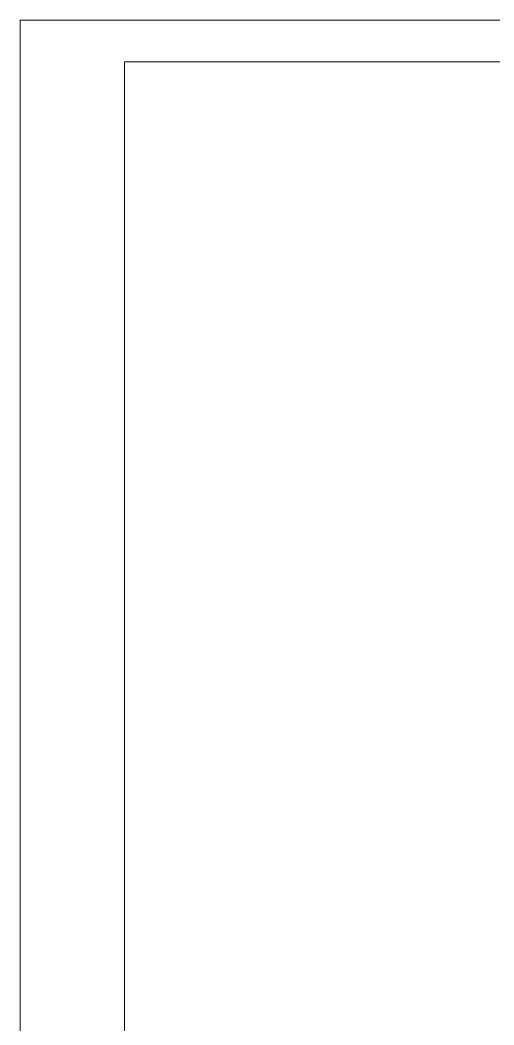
# Model space of a CAD drawing. Header units: millimetres. Extents: x 0 to 841, y 0 to 594.
# Drawn here: x 0 to 113.4, y 353.4 to 594 of the extents above; entities that cross this region are included whole.
import ezdxf

# ---------------------------------------------------------------- set-up
doc = ezdxf.new("R2010")
doc.units = ezdxf.units.MM
doc.layers.add('图框标题栏-粗线', color=3, linetype='Continuous', lineweight=18)
doc.layers.add('图框标题栏-细线', color=7, linetype='Continuous', lineweight=18)

msp = doc.modelspace()

# ---------------------------------------------------------------- linework, layer by layer
at = {"layer": '图框标题栏-粗线'}
for p, q in [((831, 584), (25, 584)), ((25, 584), (25, 10))]:
    msp.add_line(p, q, dxfattribs=at)
at = {"layer": '图框标题栏-细线'}
for p, q in [((841, 594), (0, 594)), ((0, 594), (0, 0))]:
    msp.add_line(p, q, dxfattribs=at)

doc.saveas('drawing.dxf')
